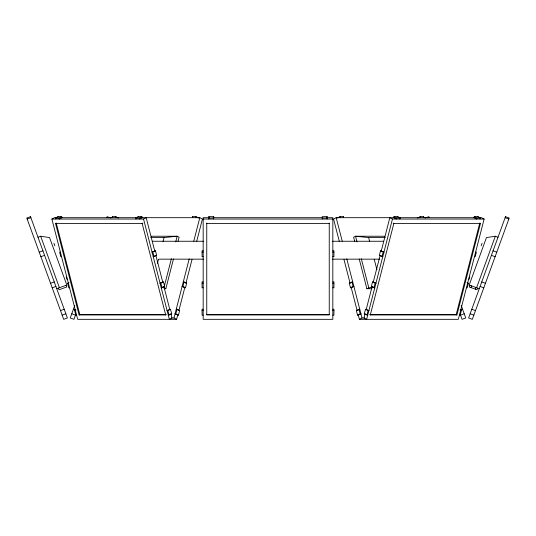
<?xml version="1.0" encoding="UTF-8"?>
<svg xmlns="http://www.w3.org/2000/svg" width="536" height="536" viewBox="0 0 536 536"><rect width="100%" height="100%" fill="white"/><g stroke="black" fill="none" stroke-linecap="round" stroke-linejoin="round"><path stroke-width="0.8" d="M112.098 217.69L112.359 216.665L115.87 216.665L115.602 217.69M112.205 217.69L112.466 216.665M157.45 263.317L158.482 259.29M163.038 241.595L164.07 237.575L177.181 236.235L179.091 237.214L178.053 241.234M171.386 258.761L163.929 287.725L165.838 288.703L173.496 258.935M175.734 241.863L177.181 236.235L151.252 236.235M192.344 217.69L192.612 216.665L196.116 216.665L195.854 217.69M192.451 217.69L192.719 216.665M171.5 317.989L173.999 317.989L189.195 258.942M193.777 241.146L199.814 217.69L202.434 219.043L196.605 241.689M175.855 313.788L177.021 309.265L179.634 310.619L178.475 315.135L175.084 313.788L178.475 315.135M182.89 286.452L184.049 281.936L186.669 283.283L185.51 287.799L182.119 286.452L185.51 287.799M56.99 217.69L54.491 217.69L51.871 219.043L77.687 319.335L176.619 319.335L177.865 314.478M178.91 310.438L184.947 286.981M185.985 282.934L192.022 259.484M364.333 313.788L367.723 315.135L364.333 313.788L365.492 309.265L368.882 310.619L365.492 309.265M371.361 286.452L374.758 287.799L371.361 286.452L372.527 281.936L375.917 283.283L372.527 281.936M379.374 255.337L382.764 256.684L379.374 255.337L380.533 250.821L383.923 252.168L380.533 250.821M365.063 313.942L364.018 317.989L366.637 319.335L392.453 219.043L484.129 219.043L458.313 319.335L359.381 319.335L358.135 314.478M366.101 309.895L372.138 286.445M373.183 282.398L380.051 255.706M381.089 251.665L389.833 217.69L392.453 219.043M366.946 315.135L368.111 310.619M373.981 287.799L375.146 283.283M381.987 256.684L383.153 252.168M400.184 218.011L397.565 216.665L394.06 216.665L393.793 217.69L396.412 219.043L396.673 218.011L400.077 218.011L399.809 219.043M393.9 217.69L394.168 216.665M370.296 314.96L393.86 223.418L480.47 223.418L456.913 314.96L370.296 314.96L369.585 314.592M480.43 218.011L477.817 216.665L474.306 216.665L474.045 217.69L476.658 219.043L476.926 218.011L480.323 218.011L480.062 219.043M474.152 217.69L474.414 216.665M370.416 314.592L456.196 314.592L479.753 223.05L480.47 223.418M460.022 309.942L461.335 310.619L460.169 315.135L459.399 315.135M467.057 282.606L468.37 283.283L467.204 287.799L466.434 287.799M74.806 305.453L70.243 317.989L73.941 319.335L75.65 314.632M106.744 217.69L107.12 216.665L110.818 218.011M468.906 279.497L469.824 276.978M481.161 245.836L482.072 243.324M469.851 285.279L469.241 286.961L476.98 289.775L477.596 288.093M470.923 287.571L471.539 285.889M475.298 289.165L475.914 287.484M476.584 287.725L495.324 236.235L498.018 237.214M55.831 219.043L55.57 218.011L58.183 216.665L61.694 216.665L61.955 217.69M55.677 218.011L58.297 216.665M58.967 218.011L61.586 216.665L61.848 217.69L59.235 219.043L58.967 218.011L55.57 218.011M166.415 314.592L165.704 314.96L79.087 314.96L55.53 223.418L56.247 223.05L79.804 314.592L165.584 314.592M136.084 219.043L135.816 218.011L138.435 216.665L141.94 216.665L142.208 217.69M135.923 218.011L138.543 216.665M139.219 218.011L141.832 216.665L142.1 217.69L139.481 219.043L139.219 218.011L135.816 218.011M51.871 219.043L143.548 219.043L146.167 217.69L154.911 251.665M55.53 223.418L142.141 223.418L142.857 223.05M69.566 287.799L68.796 287.799L67.63 283.283L68.943 282.606M155.467 250.821L152.077 252.168L155.467 250.821L156.626 255.337L153.236 256.684L156.626 255.337M76.601 315.135L75.831 315.135L74.665 310.619L75.978 309.942M79.087 314.96L79.804 314.592M163.473 281.936L160.083 283.283L163.473 281.936L164.639 286.452L161.242 287.799L164.639 286.452M394.53 217.69L336.186 217.69L333.566 219.043L339.395 241.689M337.265 218.011L339.992 216.665L340.253 217.69M170.508 309.265L167.118 310.619L170.508 309.265L171.667 313.788L168.277 315.135L171.667 313.788M417.517 218.011L420.237 216.665L420.505 217.69M349.331 283.283L352.722 281.936L349.331 283.283L350.49 287.799L353.881 286.452L350.49 287.799M359.214 258.935L366.872 288.703L371.997 287.008M356.366 310.619L359.757 309.265L356.366 310.619L357.525 315.135L360.916 313.788L357.525 315.135M359.381 319.335L362.001 317.989L364.5 317.989M27.175 219.043L30.874 217.69M37.982 237.214L40.676 236.235L49.547 237.575L66.819 285.031L56.722 288.703M39.229 252.168L42.934 250.821M40.877 256.684L44.575 255.337M50.558 283.283L54.257 281.936M52.2 287.799L55.905 286.452M60.508 310.619L64.206 309.265M62.149 315.135L65.848 313.788M425.182 218.011L428.88 216.665L429.256 217.69M460.364 310.076L462.588 309.265M460.531 315.135L464.23 313.788M495.324 236.235L486.454 237.575L469.181 285.031L479.278 288.703M339.884 216.665L343.388 216.665L343.656 217.69M420.13 216.665L423.641 216.665L423.902 217.69M61.158 217.69L137.832 217.69M141.169 217.69L199.814 217.69M209.027 217.69L203.171 217.69L203.171 319.335L332.829 319.335L332.829 217.69L326.973 217.69M213.214 217.69L322.786 217.69M398.168 217.69L474.842 217.69M479.01 217.69L481.509 217.69L484.129 219.043M208.779 218.011L213.583 218.011M322.263 218.011L327.074 218.011M203.171 219.043L332.829 219.043M206.755 223.418L329.245 223.418M384.801 236.235L355.522 236.235L353.619 237.214L354.658 241.234M150.77 237.575L164.07 237.575M356.976 241.863L355.522 236.235L368.634 237.575L385.27 237.575M152.304 241.254L203.492 241.254M332.501 241.254L383.689 241.254M203.171 250.821L202.079 250.821L202.079 256.684L203.171 256.684M332.829 250.821L333.921 250.821L333.921 256.684L332.829 256.684M60.394 252.168L59.623 252.168L60.789 256.684L61.56 256.684M202.079 252.168L203.171 252.168M332.829 252.168L333.921 252.168M475.606 252.168L476.377 252.168L475.211 256.684L474.44 256.684M158.931 259.156L203.492 259.156M332.501 259.156L379.548 259.156M184.049 281.936L183.279 281.936L186.669 283.283M203.171 281.936L202.079 281.936L202.079 287.799L203.171 287.799M332.829 281.936L333.921 281.936L333.921 287.799L332.829 287.799M67.63 283.283L68.407 283.283M202.079 283.283L203.171 283.283M332.829 283.283L333.921 283.283M467.593 283.283L468.37 283.283M164.163 288.703L165.838 288.703M366.872 288.703L371.89 288.703M177.021 309.265L176.244 309.265L179.634 310.619M203.171 309.265L202.079 309.265L202.079 315.135L203.171 315.135M332.829 309.265L333.921 309.265L333.921 315.135L332.829 315.135M74.665 310.619L75.442 310.619M202.079 310.619L203.171 310.619M332.829 310.619L333.921 310.619M460.558 310.619L461.335 310.619M206.755 314.592L329.245 314.592M505.126 217.69L508.825 219.043M493.066 250.821L496.772 252.168M491.425 255.337L495.123 256.684M481.743 281.936L485.442 283.283M480.095 286.452L483.8 287.799M471.794 309.265L475.492 310.619M470.152 313.788L473.851 315.135M73.412 309.265L75.636 310.076M71.77 313.788L75.469 315.135M477.703 216.665L480.323 218.011M474.306 216.665L476.926 218.011M397.457 216.665L400.077 218.011M394.06 216.665L396.673 218.011M393.143 223.05L393.86 223.418M456.196 314.592L456.913 314.96M196.009 216.665L198.735 218.011M115.763 216.665L118.483 218.011M173.999 317.989L176.619 319.335M461.195 305.453L465.757 317.989L462.059 319.335L460.35 314.632M53.928 243.324L54.84 245.836M66.176 276.978L67.094 279.497M66.149 285.279L66.759 286.961L59.02 289.775L58.404 288.093M40.676 236.235L59.416 287.725M423.534 216.665L423.795 217.69M368.634 237.575L369.673 241.595M374.228 259.29L376.915 269.749M361.324 258.761L368.775 287.725M343.281 216.665L343.549 217.69M336.186 217.69L342.223 241.146M346.805 258.942L362.001 317.989M351.951 281.936L353.11 286.452M358.979 309.265L360.145 313.788M343.978 259.484L350.015 282.934M351.053 286.981L357.09 310.438M155.949 255.706L162.817 282.398M163.862 286.445L169.899 309.895M170.937 313.942L171.982 317.989L169.363 319.335L143.548 219.043M152.847 252.168L154.013 256.684M160.854 283.283L162.019 287.799M167.889 310.619L169.054 315.135M142.141 223.418L165.704 314.96M329.245 223.05L329.245 314.96L206.755 314.96L206.755 223.05M327.221 218.011L327.221 216.665L322.263 216.665L322.263 219.043M327.074 216.665L327.074 219.043M213.737 218.011L213.737 216.665L208.779 216.665L208.779 219.043M213.583 216.665L213.583 219.043M208.926 216.665L208.926 218.011M505.495 216.665L468.618 317.989L472.323 319.335L509.2 218.011L505.495 216.665M30.505 216.665L26.8 218.011L63.677 319.335L67.382 317.989L30.505 216.665"/></g></svg>
